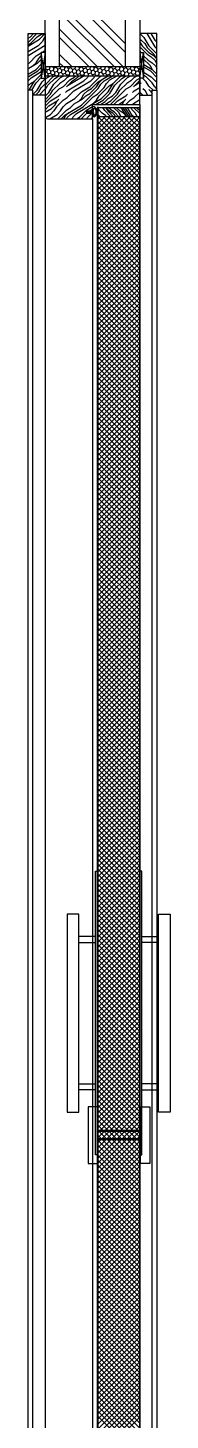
# Model space of a CAD drawing. Header units: inches. Extents: x -12530 to 36157, y 78659 to 110077.
# Drawn here: x 6579 to 6729, y 93277 to 94749 of the extents above; entities that cross this region are included whole.
import ezdxf

# ---------------------------------------------------------------- set-up
doc = ezdxf.new("R2010")
doc.units = ezdxf.units.IN
doc.header["$MEASUREMENT"] = 0
doc.layers.add('freecads.com', color=7, linetype='Continuous')

msp = doc.modelspace()

# ---------------------------------------------------------------- hatches: boundary and pattern name
at = {"layer": 'freecads.com'}
h = msp.add_hatch(color=256, dxfattribs=at)
h.dxf.hatch_style = 1
h.paths.add_polyline_path([(6650.2, 93557.7), (6652.7, 93557.7), (6652.7, 93857.7), (6650.2, 93857.7)])
h = msp.add_hatch(color=256, dxfattribs=at)
h.dxf.hatch_style = 1
h.paths.add_polyline_path([(6699.2, 93557.7), (6699.2, 93857.7), (6696.7, 93857.7), (6696.7, 93557.7)])

# ---------------------------------------------------------------- linework, layer by layer
for p, q in [((6597.1, 94697.7), (6597.1, 95050.8)), ((6697.1, 95050.8), (6697.1, 94697.7)), ((6579.1, 94742.1), (6580.2, 94742.7)), ((6579.1, 94737.9), (6581.5, 94739.3)), ((6579.1, 94729.4), (6591.2, 94736.7)), ((6579.1, 94733.6), (6579.8, 94734)), ((6581.5, 94732.2), (6579.1, 94730.8)), ((6579.8, 94734), (6588.5, 94742.7)), ((6581.5, 94739.3), (6585, 94742.7)), ((6581.5, 94732.2), (6588.6, 94739.3)), ((6588.6, 94739.3), (6594.3, 94742.7)), ((6590.4, 94730.5), (6593.9, 94734)), ((6591.3, 94736.7), (6594.8, 94740.2)), ((6596.6, 94738.4), (6593.9, 94734)), ((6594.8, 94740.2), (6596.3, 94742.7)), ((6596.6, 94738.4), (6597.1, 94739)), ((6697.1, 94742.6), (6701.3, 94738.4)), ((6697.1, 94736.7), (6698.6, 94735.8)), ((6697.1, 94733.6), (6699.5, 94729.6)), ((6698.6, 94735.8), (6702.2, 94732.2)), ((6701.3, 94738.4), (6706.6, 94729.6)), ((6702.2, 94732.2), (6704.8, 94727.8)), ((6704.3, 94742.7), (6712.8, 94728.7)), ((6708.6, 94742.7), (6712.8, 94735.8)), ((6712.8, 94735.8), (6715.1, 94733.5)), ((6714.2, 94742.7), (6715.1, 94741.3)), ((6579.1, 94723.7), (6590.4, 94730.5)), ((6579.1, 94719.2), (6579.8, 94719.9)), ((6579.8, 94719.9), (6597.1, 94730.3)), ((6580.6, 94711.9), (6587.7, 94719)), ((6587.7, 94719), (6593.1, 94722.2)), ((6587.7, 94711.9), (6590.4, 94716.3)), ((6590.4, 94716.3), (6593.1, 94719.1)), ((6597.1, 94722.6), (6593.1, 94695.6)), ((6597.1, 94695.6), (6593.1, 94722.6)), ((6593.7, 94722.6), (6596.5, 94724.3)), ((6596.6, 94724.3), (6597.1, 94724.8)), ((6697.1, 94728.5), (6704.8, 94720.8)), ((6697.1, 94724.2), (6698.1, 94722.6)), ((6697.1, 94722.6), (6701.1, 94695.6)), ((6697.1, 94695.6), (6701.1, 94722.6)), ((6699.5, 94729.6), (6706.6, 94722.5)), ((6701.1, 94719.2), (6705.7, 94714.6)), ((6704.8, 94727.8), (6711.9, 94720.8)), ((6704.8, 94720.8), (6709.2, 94718.1)), ((6706.6, 94729.6), (6715.1, 94721.1)), ((6706.6, 94722.5), (6711, 94719.9)), ((6709.2, 94718.1), (6712.8, 94714.6)), ((6711, 94719.9), (6714.5, 94716.3)), ((6711.9, 94720.8), (6715.1, 94715.4)), ((6712.8, 94728.7), (6715.1, 94726.4)), ((6579.1, 94711), (6580.6, 94711.9)), ((6579.1, 94705.1), (6579.8, 94705.7)), ((6579.1, 94699.7), (6587.7, 94704.8)), ((6579.1, 94696.8), (6589.5, 94703.1)), ((6588.6, 94711), (6579.8, 94705.7)), ((6582.4, 94696), (6593.1, 94702.4)), ((6584.2, 94708.4), (6587.7, 94711.9)), ((6587.7, 94704.8), (6593.1, 94710.2)), ((6588.6, 94711), (6592.1, 94714.6)), ((6589.5, 94703.1), (6593.1, 94706.7)), ((6592.1, 94714.6), (6593.1, 94715.1)), ((6597.1, 94707.7), (6697.1, 94707.7)), ((6597.3, 94705.9), (6597.1, 94705.9)), ((6598.4, 94701.8), (6597.1, 94701.4)), ((6597.8, 94707.7), (6597.3, 94705.9)), ((6599.1, 94704.2), (6597.3, 94705.9)), ((6599.1, 94704.2), (6598.4, 94701.8)), ((6600.2, 94700), (6598.4, 94701.8)), ((6601.5, 94704.8), (6599.1, 94704.2)), ((6602.2, 94707.2), (6601.5, 94704.8)), ((6603.3, 94703), (6601.5, 94704.8)), ((6602.2, 94707.2), (6601.6, 94707.7)), ((6604.1, 94707.7), (6602.2, 94707.2)), ((6603.3, 94703), (6602.6, 94700.6)), ((6605.7, 94703.7), (6603.3, 94703)), ((6606.3, 94706.1), (6604.7, 94707.7)), ((6606.3, 94706.1), (6605.7, 94703.7)), ((6607.5, 94701.9), (6605.7, 94703.7)), ((6608.8, 94706.8), (6606.3, 94706.1)), ((6607.5, 94701.9), (6606.8, 94699.5)), ((6609.9, 94702.6), (6607.5, 94701.9)), ((6609, 94707.7), (6608.8, 94706.8)), ((6610.5, 94705), (6608.8, 94706.8)), ((6610.5, 94705), (6609.9, 94702.6)), ((6611.6, 94700.8), (6609.9, 94702.6)), ((6612.9, 94705.6), (6610.5, 94705)), ((6614.1, 94701.5), (6611.6, 94700.8)), ((6613.5, 94707.7), (6612.9, 94705.6)), ((6614.7, 94703.9), (6612.9, 94705.6)), ((6614.7, 94703.9), (6614.1, 94701.5)), ((6615.8, 94699.7), (6614.1, 94701.5)), ((6617.1, 94704.5), (6614.7, 94703.9)), ((6617.8, 94706.9), (6616.9, 94707.7)), ((6617.8, 94706.9), (6617.1, 94704.5)), ((6618.9, 94702.7), (6617.1, 94704.5)), ((6620.2, 94707.6), (6617.8, 94706.9)), ((6618.9, 94702.7), (6618.2, 94700.3)), ((6621.3, 94703.4), (6618.9, 94702.7)), ((6620.2, 94707.7), (6620.2, 94707.6)), ((6621.9, 94705.8), (6620.2, 94707.6)), ((6621.9, 94705.8), (6621.3, 94703.4)), ((6623.1, 94701.6), (6621.3, 94703.4)), ((6624.4, 94706.5), (6621.9, 94705.8)), ((6623.1, 94701.6), (6622.4, 94699.2)), ((6625.5, 94702.3), (6623.1, 94701.6)), ((6624.7, 94707.7), (6624.4, 94706.5)), ((6626.1, 94704.7), (6624.4, 94706.5)), ((6626.1, 94704.7), (6625.5, 94702.3)), ((6627.3, 94700.5), (6625.5, 94702.3)), ((6628.5, 94705.3), (6626.1, 94704.7)), ((6629.2, 94707.7), (6628.5, 94705.3)), ((6630.3, 94703.6), (6628.5, 94705.3)), ((6630.3, 94703.6), (6629.7, 94701.2)), ((6632.7, 94704.2), (6630.3, 94703.6)), ((6633.4, 94706.6), (6632.3, 94707.7)), ((6633.4, 94706.6), (6632.7, 94704.2)), ((6634.5, 94702.4), (6632.7, 94704.2)), ((6635.8, 94707.3), (6633.4, 94706.6)), ((6634.5, 94702.4), (6633.8, 94700)), ((6636.9, 94703.1), (6634.5, 94702.4)), ((6635.9, 94707.7), (6635.8, 94707.3)), ((6637.6, 94705.5), (6635.8, 94707.3)), ((6637.6, 94705.5), (6636.9, 94703.1)), ((6638.7, 94701.3), (6636.9, 94703.1)), ((6640, 94706.2), (6637.6, 94705.5)), ((6638.7, 94701.3), (6638, 94698.9)), ((6641.1, 94702), (6638.7, 94701.3)), ((6640.4, 94707.7), (6640, 94706.2)), ((6641.7, 94704.4), (6640, 94706.2)), ((6641.7, 94704.4), (6641.1, 94702)), ((6642.9, 94700.2), (6641.1, 94702)), ((6644.2, 94705), (6641.7, 94704.4)), ((6644.8, 94707.4), (6644.2, 94705)), ((6645.9, 94703.3), (6644.2, 94705)), ((6644.8, 94707.4), (6644.5, 94707.7)), ((6645.9, 94707.7), (6644.8, 94707.4)), ((6645.9, 94703.3), (6645.3, 94700.9)), ((6648.3, 94703.9), (6645.9, 94703.3)), ((6649, 94706.3), (6647.6, 94707.7)), ((6649, 94706.3), (6648.3, 94703.9)), ((6650.1, 94702.1), (6648.3, 94703.9)), ((6651.4, 94707), (6649, 94706.3)), ((6650.1, 94702.1), (6649.5, 94699.7)), ((6652.5, 94702.8), (6650.1, 94702.1)), ((6651.6, 94707.7), (6651.4, 94707)), ((6653.2, 94705.2), (6651.4, 94707)), ((6653.2, 94705.2), (6652.5, 94702.8)), ((6654.3, 94701), (6652.5, 94702.8)), ((6655.6, 94705.9), (6653.2, 94705.2)), ((6656.7, 94701.7), (6654.3, 94701)), ((6656.1, 94707.7), (6655.6, 94705.9)), ((6657.3, 94704.1), (6655.6, 94705.9)), ((6657.3, 94704.1), (6656.7, 94701.7)), ((6658.5, 94699.9), (6656.7, 94701.7)), ((6659.8, 94704.7), (6657.3, 94704.1)), ((6660.4, 94707.1), (6659.8, 94707.7)), ((6660.4, 94707.1), (6659.8, 94704.7)), ((6661.5, 94703), (6659.8, 94704.7)), ((6662.6, 94707.7), (6660.4, 94707.1)), ((6661.5, 94703), (6660.9, 94700.6)), ((6663.9, 94703.6), (6661.5, 94703)), ((6664.6, 94706), (6662.9, 94707.7)), ((6664.6, 94706), (6663.9, 94703.6)), ((6665.7, 94701.8), (6663.9, 94703.6)), ((6667, 94706.7), (6664.6, 94706)), ((6665.7, 94701.8), (6665.1, 94699.4)), ((6668.1, 94702.5), (6665.7, 94701.8)), ((6667.3, 94707.7), (6667, 94706.7)), ((6668.8, 94704.9), (6667, 94706.7)), ((6668.8, 94704.9), (6668.1, 94702.5)), ((6669.9, 94700.7), (6668.1, 94702.5)), ((6671.2, 94705.6), (6668.8, 94704.9)), ((6672.3, 94701.4), (6669.9, 94700.7)), ((6671.8, 94707.7), (6671.2, 94705.6)), ((6673, 94703.8), (6671.2, 94705.6)), ((6673, 94703.8), (6672.3, 94701.4)), ((6674.1, 94699.6), (6672.3, 94701.4)), ((6675.4, 94704.4), (6673, 94703.8)), ((6676, 94706.8), (6675.1, 94707.7)), ((6676, 94706.8), (6675.4, 94704.4)), ((6677.1, 94702.7), (6675.4, 94704.4)), ((6678.4, 94707.5), (6676, 94706.8)), ((6677.1, 94702.7), (6676.5, 94700.3)), ((6679.6, 94703.3), (6677.1, 94702.7)), ((6678.5, 94707.7), (6678.4, 94707.5)), ((6680.2, 94705.7), (6678.4, 94707.5)), ((6680.2, 94705.7), (6679.6, 94703.3)), ((6681.3, 94701.5), (6679.6, 94703.3)), ((6682.6, 94706.4), (6680.2, 94705.7)), ((6681.3, 94701.5), (6680.7, 94699.1)), ((6683.7, 94702.2), (6681.3, 94701.5)), ((6683, 94707.7), (6682.6, 94706.4)), ((6684.4, 94704.6), (6682.6, 94706.4)), ((6684.4, 94704.6), (6683.7, 94702.2)), ((6685.5, 94700.4), (6683.7, 94702.2)), ((6686.8, 94705.3), (6684.4, 94704.6)), ((6687.4, 94707.7), (6686.8, 94705.3)), ((6688.6, 94703.5), (6686.8, 94705.3)), ((6687.4, 94707.7), (6687.4, 94707.7)), ((6687.7, 94707.7), (6687.4, 94707.7)), ((6688.6, 94703.5), (6687.9, 94701.1)), ((6691, 94704.1), (6688.6, 94703.5)), ((6691.6, 94706.5), (6690.4, 94707.7)), ((6691.6, 94706.5), (6691, 94704.1)), ((6692.8, 94702.4), (6691, 94704.1)), ((6694, 94707.2), (6691.6, 94706.5)), ((6692.8, 94702.4), (6692.1, 94700)), ((6695.2, 94703), (6692.8, 94702.4)), ((6694.2, 94707.7), (6694, 94707.2)), ((6695.8, 94705.4), (6694, 94707.2)), ((6695.8, 94705.4), (6695.2, 94703)), ((6696.9, 94701.2), (6695.2, 94703)), ((6697.1, 94705.8), (6695.8, 94705.4)), ((6697.1, 94701.3), (6696.9, 94701.2)), ((6701.1, 94715.6), (6707.5, 94709.3)), ((6701.1, 94710.3), (6701.3, 94710.1)), ((6701.1, 94707.4), (6708.3, 94703.1)), ((6701.1, 94701.8), (6709.2, 94696.9)), ((6701.3, 94710.1), (6710.1, 94704.8)), ((6705.7, 94714.6), (6710.1, 94711.9)), ((6707.5, 94709.3), (6710.1, 94704.8)), ((6708.3, 94703.1), (6715.1, 94696.3)), ((6710.1, 94711.9), (6713.7, 94708.4)), ((6710.1, 94704.8), (6715.1, 94699.9)), ((6712.8, 94714.6), (6715.1, 94710.7)), ((6713.7, 94708.4), (6715.1, 94706)), ((6579.1, 94692.7), (6582.4, 94696)), ((6579.1, 94687.4), (6581.5, 94689.8)), ((6580.6, 94683.6), (6585.9, 94692.5)), ((6581.5, 94689.8), (6585.9, 94692.5)), ((6582.9, 94682.7), (6587.7, 94690.7)), ((6585.9, 94692.5), (6593, 94699.5)), ((6587.7, 94690.7), (6593.1, 94696.1)), ((6588.6, 94682.8), (6593.9, 94691.6)), ((6593, 94699.5), (6593.1, 94699.6)), ((6593, 94685.4), (6597.1, 94689.5)), ((6593.9, 94691.6), (6597.1, 94694.8)), ((6597.1, 94697.7), (6597.1, 94697.7)), ((6597.1, 94694.9), (6601.8, 94697.7)), ((6697.1, 94697.7), (6597.1, 94697.7)), ((6597.1, 94697.7), (6597.1, 94655.2)), ((6597.1, 94687.9), (6598.4, 94690)), ((6597.1, 94689.3), (6598.4, 94690)), ((6597.1, 94683.2), (6600.1, 94688.2)), ((6598.4, 94690), (6605.4, 94697.1)), ((6600.2, 94700), (6599.6, 94697.7)), ((6600.1, 94688.3), (6607.2, 94695.3)), ((6602.6, 94700.6), (6600.2, 94700)), ((6601, 94680.3), (6606.3, 94689.1)), ((6604.4, 94698.9), (6602.6, 94700.6)), ((6604.4, 94698.9), (6604.1, 94697.7)), ((6606.8, 94699.5), (6604.4, 94698.9)), ((6605.4, 94697.1), (6606.5, 94697.7)), ((6605.4, 94683), (6612.5, 94690)), ((6606.3, 94689.1), (6613.4, 94696.2)), ((6608.6, 94697.7), (6606.8, 94699.5)), ((6607.2, 94695.3), (6611.2, 94697.7)), ((6611, 94698.4), (6608.6, 94697.7)), ((6611.6, 94700.8), (6611, 94698.4)), ((6611.6, 94697.7), (6611, 94698.4)), ((6616.9, 94692.7), (6612.5, 94690)), ((6613.4, 94696.2), (6616, 94697.7)), ((6615.8, 94699.7), (6615.3, 94697.7)), ((6618.2, 94700.3), (6615.8, 94699.7)), ((6616, 94686.5), (6623.1, 94693.6)), ((6616.9, 94692.7), (6620.5, 94696.2)), ((6620, 94698.6), (6618.2, 94700.3)), ((6619.6, 94686.5), (6624.9, 94691.8)), ((6620, 94698.6), (6619.8, 94697.7)), ((6622.4, 94699.2), (6620, 94698.6)), ((6620.5, 94696.2), (6623, 94697.7)), ((6620.5, 94682.1), (6638.1, 94692.7)), ((6621.3, 94688.3), (6637.2, 94697.7)), ((6623.9, 94697.7), (6622.4, 94699.2)), ((6623.1, 94693.6), (6627.5, 94696.2)), ((6629.3, 94694.4), (6624.9, 94691.8)), ((6626.6, 94698.1), (6625.3, 94697.7)), ((6627.3, 94700.5), (6626.6, 94698.1)), ((6626.9, 94697.7), (6626.6, 94698.1)), ((6629.7, 94701.2), (6627.3, 94700.5)), ((6627.5, 94696.2), (6629.1, 94697.7)), ((6627.5, 94682.1), (6645.2, 94692.7)), ((6629.3, 94694.4), (6632.6, 94697.7)), ((6631.4, 94699.4), (6629.7, 94701.2)), ((6631.4, 94699.4), (6631, 94697.7)), ((6633.8, 94700), (6631.4, 94699.4)), ((6635.6, 94698.3), (6633.8, 94700)), ((6635.6, 94698.3), (6635.5, 94697.7)), ((6638, 94698.9), (6635.6, 94698.3)), ((6639.2, 94697.7), (6638, 94698.9)), ((6638.1, 94692.7), (6641.7, 94696.2)), ((6642.6, 94697.7), (6641.7, 94696.2)), ((6642.2, 94697.8), (6642.1, 94697.7)), ((6642.9, 94700.2), (6642.2, 94697.8)), ((6642.3, 94697.7), (6642.2, 94697.8)), ((6645.3, 94700.9), (6642.9, 94700.2)), ((6644.3, 94686.5), (6654.9, 94697.1)), ((6645.2, 94692.7), (6648.7, 94696.2)), ((6647, 94699.1), (6645.3, 94700.9)), ((6646.1, 94684.7), (6653.2, 94691.8)), ((6647, 94699.1), (6646.7, 94697.7)), ((6649.5, 94699.7), (6647, 94699.1)), ((6648.7, 94696.2), (6649.7, 94697.7)), ((6651.2, 94698), (6649.5, 94699.7)), ((6653.6, 94698.6), (6651.2, 94698)), ((6651.2, 94698), (6651.2, 94697.7)), ((6651.4, 94686.5), (6654, 94690.9)), ((6653.2, 94691.8), (6663.1, 94697.7)), ((6653.2, 94684.7), (6655.8, 94689.1)), ((6654.3, 94701), (6653.6, 94698.6)), ((6654.5, 94697.7), (6653.6, 94698.6)), ((6654, 94690.9), (6657.6, 94694.4)), ((6654, 94676.8), (6664.7, 94687.4)), ((6654.9, 94697.1), (6656, 94697.7)), ((6655.8, 94689.1), (6659.4, 94692.7)), ((6658.5, 94699.9), (6657.9, 94697.7)), ((6660.9, 94700.6), (6658.5, 94699.9)), ((6659.3, 94692.7), (6667.8, 94697.7)), ((6659.4, 94685.6), (6662, 94690)), ((6662.7, 94698.8), (6660.9, 94700.6)), ((6662, 94690), (6665.5, 94693.6)), ((6662.7, 94698.8), (6662.4, 94697.7)), ((6665.1, 94699.4), (6662.7, 94698.8)), ((6663.8, 94681.2), (6669.1, 94690)), ((6664.7, 94687.4), (6669.1, 94690)), ((6666.8, 94697.7), (6665.1, 94699.4)), ((6665.5, 94693.6), (6672.5, 94697.7)), ((6665.5, 94679.4), (6670.8, 94688.2)), ((6669.2, 94698.3), (6667.1, 94697.7)), ((6669.1, 94690), (6676.1, 94697.1)), ((6669.9, 94700.7), (6669.2, 94698.3)), ((6669.8, 94697.7), (6669.2, 94698.3)), ((6670.8, 94688.3), (6677.9, 94695.3)), ((6671.7, 94680.3), (6677, 94689.1)), ((6674.1, 94699.6), (6673.6, 94697.7)), ((6676.5, 94700.3), (6674.1, 94699.6)), ((6676.1, 94697.1), (6677.2, 94697.7)), ((6676.1, 94683), (6683.2, 94690)), ((6678.3, 94698.5), (6676.5, 94700.3)), ((6677, 94689.1), (6684.1, 94696.2)), ((6677.9, 94695.3), (6681.9, 94697.7)), ((6678.3, 94698.5), (6678.1, 94697.7)), ((6680.7, 94699.1), (6678.3, 94698.5)), ((6682.1, 94697.7), (6680.7, 94699.1)), ((6687.6, 94692.7), (6683.2, 94690)), ((6684.9, 94698), (6683.9, 94697.7)), ((6684.1, 94696.2), (6686.7, 94697.7)), ((6685.5, 94700.4), (6684.9, 94698)), ((6685.1, 94697.7), (6684.9, 94698)), ((6687.9, 94701.1), (6685.5, 94700.4)), ((6686.8, 94686.5), (6693.8, 94693.6)), ((6687.6, 94692.7), (6691.2, 94696.2)), ((6689.7, 94699.3), (6687.9, 94701.1)), ((6689.7, 94699.3), (6689.3, 94697.7)), ((6692.1, 94700), (6689.7, 94699.3)), ((6690.3, 94686.5), (6695.6, 94691.8)), ((6691.2, 94696.2), (6693.7, 94697.7)), ((6693.9, 94698.2), (6692.1, 94700)), ((6692.1, 94688.3), (6697.1, 94691.3)), ((6693.9, 94698.2), (6693.8, 94697.7)), ((6693.8, 94693.6), (6697.1, 94695.5)), ((6696.3, 94698.8), (6693.9, 94698.2)), ((6697.1, 94692.7), (6695.6, 94691.8)), ((6696.9, 94701.2), (6696.3, 94698.8)), ((6697.1, 94698), (6696.3, 94698.8)), ((6697.1, 94682.7), (6697.1, 94697.7)), ((6697.1, 94691.4), (6698.6, 94689.8)), ((6699.9, 94695.6), (6703.9, 94691.6)), ((6701.1, 94698.9), (6703, 94697.8)), ((6703, 94697.8), (6710.1, 94690.7)), ((6706.6, 94687.2), (6703.9, 94691.6)), ((6706.6, 94687.2), (6711, 94682.7)), ((6709.2, 94696.9), (6715.1, 94691)), ((6712.8, 94686.3), (6710.1, 94690.7)), ((6578.9, 94682.7), (6578.9, 92607.7)), ((6579.8, 94682.7), (6580.6, 94683.6)), ((6583.9, 94677.7), (6583.9, 92607.7)), ((6584.1, 94678.6), (6585.1, 94679.2)), ((6585.1, 94679.2), (6588.6, 94682.8)), ((6587.1, 94677.7), (6590.4, 94681)), ((6590.4, 94681), (6593, 94685.4)), ((6590.7, 94677.7), (6597.1, 94684.2)), ((6596.8, 94677.7), (6597.1, 94677.9)), ((6597.1, 94669.3), (6611.6, 94683.8)), ((6597.1, 94672.8), (6602.8, 94678.5)), ((6597.1, 94676.5), (6597.5, 94676.8)), ((6597.5, 94676.8), (6601, 94680.3)), ((6602.8, 94678.5), (6605.4, 94682.9)), ((6602.8, 94671.5), (6611.6, 94676.8)), ((6609, 94665.3), (6616, 94672.3)), ((6609.9, 94671.5), (6611.6, 94673.2)), ((6616, 94686.5), (6611.6, 94683.8)), ((6611.6, 94676.8), (6613.4, 94678.5)), ((6616, 94672.3), (6620.5, 94675)), ((6618.7, 94680.3), (6620.5, 94682.1)), ((6619.6, 94668.8), (6628.4, 94674.1)), ((6620.5, 94675), (6627.5, 94682.1)), ((6636.4, 94673.2), (6627.5, 94667.9)), ((6628.4, 94674.1), (6635.5, 94681.2)), ((6630.2, 94658.2), (6656.7, 94674.1)), ((6632, 94670.6), (6635.5, 94674.1)), ((6635.5, 94681.2), (6644.3, 94686.5)), ((6635.5, 94667), (6653.2, 94684.7)), ((6635.5, 94674.1), (6638.1, 94678.5)), ((6636.4, 94673.2), (6639.9, 94676.8)), ((6637.3, 94665.3), (6647.9, 94675.9)), ((6638.1, 94678.5), (6641.7, 94682.1)), ((6639.9, 94676.8), (6644.3, 94679.4)), ((6641.7, 94682.1), (6646.1, 94684.7)), ((6644.3, 94679.4), (6651.4, 94686.5)), ((6647.9, 94675.9), (6652.3, 94678.5)), ((6647.9, 94668.8), (6651.4, 94672.3)), ((6650.8, 94667.7), (6658.5, 94672.3)), ((6651.4, 94672.3), (6654, 94676.8)), ((6652.3, 94678.5), (6659.4, 94685.6)), ((6656.7, 94674.1), (6663.8, 94681.2)), ((6658.5, 94672.3), (6665.5, 94679.4)), ((6660.2, 94670.6), (6663.8, 94674.1)), ((6663.8, 94674.1), (6668.2, 94676.8)), ((6666.2, 94667.7), (6682.3, 94683.8)), ((6666.4, 94671.5), (6673.5, 94678.5)), ((6668.2, 94676.8), (6671.7, 94680.3)), ((6673.5, 94678.5), (6676.1, 94682.9)), ((6673.5, 94671.5), (6682.3, 94676.8)), ((6680.6, 94671.5), (6682.3, 94673.2)), ((6682.2, 94667.7), (6686.8, 94672.3)), ((6686.8, 94686.5), (6682.3, 94683.8)), ((6682.3, 94676.8), (6684.1, 94678.5)), ((6686.7, 94672.3), (6691.2, 94675)), ((6689.4, 94680.3), (6691.2, 94682.1)), ((6690.3, 94668.8), (6697.1, 94672.9)), ((6691.2, 94682.1), (6697.1, 94685.6)), ((6691.2, 94675), (6697.1, 94680.9)), ((6697.1, 94670.7), (6697.1, 94682.7)), ((6697.1, 94680.7), (6700.1, 94677.7)), ((6700.4, 94684.5), (6702.2, 94682.7)), ((6702.2, 94682.7), (6705.2, 94677.7)), ((6706.6, 94683.6), (6710.1, 94680.1)), ((6708.3, 94681.9), (6710.1, 94679)), ((6709.9, 94677.7), (6709.9, 92607.7)), ((6712.8, 94686.3), (6715.1, 94684)), ((6714.9, 94682.7), (6714.9, 92607.7)), ((6597.1, 94665.8), (6602.8, 94671.5)), ((6597.1, 94662.2), (6601, 94666.2)), ((6597.1, 94659.6), (6603.7, 94663.5)), ((6597.1, 94657.5), (6597.1, 92607.7)), ((6597.4, 94654.1), (6602.8, 94657.3)), ((6601, 94666.2), (6609.8, 94671.4)), ((6602.2, 94652.7), (6609.8, 94657.3)), ((6602.8, 94657.3), (6606.3, 94660.9)), ((6603.7, 94663.5), (6607.2, 94667)), ((6609, 94665.3), (6606.3, 94660.9)), ((6607.2, 94667), (6609.9, 94671.5)), ((6609.9, 94657.3), (6613.4, 94660.9)), ((6610.6, 94652.7), (6619.6, 94661.7)), ((6613.4, 94660.9), (6616, 94665.3)), ((6616, 94665.3), (6619.6, 94668.8)), ((6617.8, 94656.4), (6635.5, 94667)), ((6618.7, 94655.6), (6622.2, 94659.1)), ((6619.6, 94661.7), (6624, 94664.4)), ((6620.5, 94653.8), (6624, 94657.3)), ((6624, 94664.4), (6627.5, 94667.9)), ((6624, 94657.3), (6637.2, 94665.3)), ((6626.6, 94654.7), (6630.2, 94658.2)), ((6633.7, 94654.7), (6640.8, 94661.7)), ((6635.5, 94652.9), (6642.6, 94660)), ((6640.8, 94661.7), (6647.1, 94665.5)), ((6640.9, 94661.1), (6647.1, 94661.1)), ((6640.9, 94661.1), (6640.9, 94658.6)), ((6640.9, 94658.6), (6647.1, 94658.6)), ((6641.6, 94660.4), (6641.6, 94659.4)), ((6641.6, 94660.4), (6648.1, 94660.4)), ((6641.6, 94659.4), (6648.1, 94659.4)), ((6641.7, 94653.8), (6647.1, 94659.2)), ((6642.6, 94660), (6647.1, 94662.7)), ((6647.1, 94663.2), (6647.1, 94667.7)), ((6647.1, 94667.7), (6697.1, 94667.7)), ((6649, 94665.2), (6647.1, 94665.2)), ((6647.1, 94661.1), (6647.1, 94665.2)), ((6647.1, 94657.7), (6647.1, 94663.2)), ((6647.1, 94658.6), (6647.1, 94654.6)), ((6647.1, 94652.7), (6647.1, 94657.7)), ((6648.1, 94663.6), (6649.1, 94664)), ((6648.1, 94660.4), (6648.1, 94663.6)), ((6648.1, 94659.4), (6648.1, 94656.2)), ((6652.1, 94661.5), (6652.1, 94658.3)), ((6654.4, 94661.2), (6652.6, 94664.2)), ((6655.2, 94654.7), (6652.6, 94657.3)), ((6657.2, 94658.4), (6654.4, 94661.2)), ((6655.5, 94667.7), (6660.2, 94670.6)), ((6660.8, 94656.2), (6657.2, 94658.4)), ((6660.1, 94661.2), (6657.9, 94664.7)), ((6666.5, 94654.7), (6660.1, 94661.2)), ((6660.2, 94667.7), (6666.4, 94671.5)), ((6664.3, 94659.8), (6661.3, 94664.7)), ((6665, 94660.5), (6662.2, 94663.3)), ((6663.6, 94664.7), (6663.6, 94664.8)), ((6666.4, 94661.9), (6663.6, 94664.7)), ((6669.3, 94654.7), (6664.3, 94659.8)), ((6668.5, 94658.4), (6665, 94660.5)), ((6670, 94659.8), (6666.4, 94661.9)), ((6672.2, 94654.7), (6668.5, 94658.4)), ((6669.3, 94664.7), (6669.1, 94664.8)), ((6674.9, 94659.1), (6669.3, 94664.7)), ((6669.8, 94667.7), (6673.5, 94671.5)), ((6675, 94654.7), (6670, 94659.8)), ((6676.3, 94660.5), (6672.1, 94664.7)), ((6674.4, 94667.7), (6680.5, 94671.4)), ((6677, 94655.5), (6674.9, 94659.1)), ((6678.4, 94662.6), (6676.3, 94664.7)), ((6679.9, 94658.4), (6676.3, 94660.5)), ((6678.3, 94667.7), (6680.6, 94671.5)), ((6683.2, 94654.7), (6678.5, 94662.6)), ((6679.9, 94664), (6679.1, 94664.7)), ((6685.4, 94654.7), (6679.9, 94664)), ((6682.7, 94655.5), (6679.9, 94658.4)), ((6687.7, 94654.7), (6681.7, 94664.7)), ((6689.1, 94656.2), (6684, 94664.7)), ((6689.1, 94661.9), (6687.4, 94664.7)), ((6691.9, 94659.1), (6689.1, 94661.9)), ((6689.2, 94667.7), (6690.3, 94668.8)), ((6691.2, 94664), (6690.7, 94664.7)), ((6696.6, 94658.6), (6691.2, 94664)), ((6691.9, 94659.1), (6694, 94655.5)), ((6696.6, 94661.4), (6693.3, 94664.7)), ((6695.4, 94662.6), (6694.1, 94664.7)), ((6697.1, 94667.7), (6697.1, 94670.7)), ((6697.1, 94667.7), (6697.1, 92607.7)), ((6599.6, 94652.7), (6647.1, 94652.7)), ((6614.1, 94652.7), (6617.8, 94656.4)), ((6617, 94652.7), (6618.7, 94655.5)), ((6619.8, 94652.7), (6620.5, 94653.8)), ((6625.5, 94652.7), (6626.6, 94654.7)), ((6630.5, 94652.7), (6633.7, 94654.7)), ((6632.6, 94652.7), (6633.7, 94654.7)), ((6635.4, 94652.7), (6635.5, 94652.9)), ((6641.1, 94652.7), (6641.7, 94653.8)), ((6645.9, 94652.7), (6647.1, 94653.9)), ((6649, 94654.6), (6647.1, 94654.6)), ((6647.1, 94652.7), (6647.1, 92604.7)), ((6648.1, 94656.2), (6649.1, 94655.8)), ((6652.6, 94652.3), (6655.1, 94654.7)), ((6652.6, 94647), (6660.4, 94654.7)), ((6652.6, 94641.7), (6665.7, 94654.7)), ((6652.6, 94636.3), (6671, 94654.7)), ((6652.6, 94631), (6676.3, 94654.7)), ((6652.6, 94625.7), (6681.6, 94654.7)), ((6652.6, 94620.4), (6686.9, 94654.7)), ((6652.6, 94615.1), (6692.2, 94654.7)), ((6652.6, 94609.8), (6696.6, 94653.8)), ((6652.6, 94649.8), (6696.6, 94605.8)), ((6652.6, 94604.5), (6696.6, 94648.5)), ((6652.6, 94644.5), (6696.6, 94600.5)), ((6652.6, 94599.2), (6696.6, 94643.2)), ((6653, 94654.7), (6696.6, 94611.2)), ((6658.3, 94654.7), (6696.6, 94616.5)), ((6662.3, 94654.7), (6660.8, 94656.2)), ((6663.6, 94654.7), (6696.6, 94621.8)), ((6668.9, 94654.7), (6696.6, 94627.1)), ((6674.2, 94654.7), (6696.6, 94632.4)), ((6677.8, 94654.7), (6677, 94655.5)), ((6679.5, 94654.7), (6696.6, 94637.7)), ((6684.8, 94654.7), (6696.6, 94643)), ((6690.6, 94654.7), (6689.1, 94656.2)), ((6690.1, 94654.7), (6696.6, 94648.3)), ((6694.8, 94654.7), (6694, 94655.5)), ((6695.4, 94654.7), (6696.6, 94653.6)), ((6652.6, 94639.2), (6696.6, 94595.2)), ((6652.6, 94593.9), (6696.6, 94637.9)), ((6652.6, 94633.9), (6696.6, 94589.9)), ((6652.6, 94588.6), (6696.6, 94632.6)), ((6652.6, 94628.6), (6696.6, 94584.6)), ((6652.6, 94583.3), (6696.6, 94627.3)), ((6652.6, 94623.3), (6696.6, 94579.3)), ((6652.6, 94578), (6696.6, 94622)), ((6652.6, 94618), (6696.6, 94574)), ((6652.6, 94572.7), (6696.6, 94616.7)), ((6652.6, 94612.7), (6696.6, 94568.7)), ((6652.6, 94567.4), (6696.6, 94611.4)), ((6652.6, 94607.4), (6696.6, 94563.4)), ((6652.6, 94562.1), (6696.6, 94606.1)), ((6652.6, 94602.1), (6696.6, 94558.1)), ((6652.6, 94556.8), (6696.6, 94600.8)), ((6652.6, 94596.8), (6696.6, 94552.8)), ((6652.6, 94551.5), (6696.6, 94595.5)), ((6652.6, 94591.5), (6696.6, 94547.5)), ((6652.6, 94546.2), (6696.6, 94590.2)), ((6652.6, 94586.2), (6696.6, 94542.2)), ((6652.6, 94540.9), (6696.6, 94584.9)), ((6652.6, 94580.9), (6696.6, 94536.9)), ((6652.6, 94535.6), (6696.6, 94579.6)), ((6652.6, 94575.6), (6696.6, 94531.6)), ((6652.6, 94530.3), (6696.6, 94574.3)), ((6652.6, 94570.3), (6696.6, 94526.3)), ((6652.6, 94525), (6696.6, 94569)), ((6652.6, 94565), (6696.6, 94521)), ((6652.6, 94519.7), (6696.6, 94563.7)), ((6652.6, 94559.7), (6696.6, 94515.7)), ((6652.6, 94514.4), (6696.6, 94558.4)), ((6652.6, 94554.4), (6696.6, 94510.4)), ((6652.6, 94509.1), (6696.6, 94553.1)), ((6652.6, 94549.1), (6696.6, 94505.1)), ((6652.6, 94503.8), (6696.6, 94547.8)), ((6652.6, 94543.8), (6696.6, 94499.8)), ((6652.6, 94498.5), (6696.6, 94542.5)), ((6652.6, 94538.5), (6696.6, 94494.5)), ((6652.6, 94493.2), (6696.6, 94537.2)), ((6652.6, 94533.2), (6696.6, 94489.2)), ((6652.6, 94487.9), (6696.6, 94531.9)), ((6652.6, 94527.9), (6696.6, 94483.9)), ((6652.6, 94482.6), (6696.6, 94526.5)), ((6652.6, 94522.6), (6696.6, 94478.6)), ((6652.6, 94477.2), (6696.6, 94521.2)), ((6652.6, 94517.3), (6696.6, 94473.3)), ((6652.6, 94471.9), (6696.6, 94515.9)), ((6652.6, 94512), (6696.6, 94468)), ((6652.6, 94466.6), (6696.6, 94510.6)), ((6652.6, 94506.7), (6696.6, 94462.7)), ((6652.6, 94461.3), (6696.6, 94505.3)), ((6652.6, 94501.4), (6696.6, 94457.4)), ((6652.6, 94456), (6696.6, 94500)), ((6652.6, 94496.1), (6696.6, 94452.1)), ((6652.6, 94450.7), (6696.6, 94494.7)), ((6652.6, 94490.7), (6696.6, 94446.8)), ((6652.6, 94445.4), (6696.6, 94489.4)), ((6652.6, 94485.4), (6696.6, 94441.4)), ((6652.6, 94440.1), (6696.6, 94484.1)), ((6652.6, 94480.1), (6696.6, 94436.1)), ((6652.6, 94434.8), (6696.6, 94478.8)), ((6652.6, 94474.8), (6696.6, 94430.8)), ((6652.6, 94429.5), (6696.6, 94473.5)), ((6652.6, 94469.5), (6696.6, 94425.5)), ((6652.6, 94424.2), (6696.6, 94468.2)), ((6652.6, 94464.2), (6696.6, 94420.2)), ((6652.6, 94418.9), (6696.6, 94462.9)), ((6652.6, 94458.9), (6696.6, 94414.9)), ((6652.6, 94413.6), (6696.6, 94457.6)), ((6652.6, 94453.6), (6696.6, 94409.6)), ((6652.6, 94408.3), (6696.6, 94452.3)), ((6652.6, 94448.3), (6696.6, 94404.3)), ((6652.6, 94403), (6696.6, 94447)), ((6652.6, 94443), (6696.6, 94399)), ((6652.6, 94397.7), (6696.6, 94441.7)), ((6652.6, 94437.7), (6696.6, 94393.7)), ((6652.6, 94392.4), (6696.6, 94436.4)), ((6652.6, 94432.4), (6696.6, 94388.4)), ((6652.6, 94387.1), (6696.6, 94431.1)), ((6652.6, 94427.1), (6696.6, 94383.1)), ((6652.6, 94381.8), (6696.6, 94425.8)), ((6652.6, 94421.8), (6696.6, 94377.8)), ((6652.6, 94376.5), (6696.6, 94420.5)), ((6652.6, 94416.5), (6696.6, 94372.5)), ((6652.6, 94371.2), (6696.6, 94415.2)), ((6652.6, 94411.2), (6696.6, 94367.2)), ((6652.6, 94365.9), (6696.6, 94409.9)), ((6652.6, 94405.9), (6696.6, 94361.9)), ((6652.6, 94360.6), (6696.6, 94404.6)), ((6652.6, 94400.6), (6696.6, 94356.6)), ((6652.6, 94355.3), (6696.6, 94399.3)), ((6652.6, 94395.3), (6696.6, 94351.3)), ((6652.6, 94350), (6696.6, 94394)), ((6652.6, 94390), (6696.6, 94346)), ((6652.6, 94344.7), (6696.6, 94388.7)), ((6652.6, 94384.7), (6696.6, 94340.7)), ((6652.6, 94339.4), (6696.6, 94383.4)), ((6652.6, 94379.4), (6696.6, 94335.4)), ((6652.6, 94334.1), (6696.6, 94378.1)), ((6652.6, 94374.1), (6696.6, 94330.1)), ((6652.6, 94328.8), (6696.6, 94372.8)), ((6652.6, 94368.8), (6696.6, 94324.8)), ((6652.6, 94323.5), (6696.6, 94367.4)), ((6652.6, 94363.5), (6696.6, 94319.5)), ((6652.6, 94318.1), (6696.6, 94362.1)), ((6652.6, 94358.2), (6696.6, 94314.2)), ((6652.6, 94312.8), (6696.6, 94356.8)), ((6652.6, 94352.9), (6696.6, 94308.9)), ((6652.6, 94307.5), (6696.6, 94351.5)), ((6652.6, 94347.6), (6696.6, 94303.6)), ((6652.6, 94302.2), (6696.6, 94346.2)), ((6652.6, 94342.3), (6696.6, 94298.3)), ((6652.6, 94296.9), (6696.6, 94340.9)), ((6652.6, 94337), (6696.6, 94293)), ((6652.6, 94291.6), (6696.6, 94335.6)), ((6652.6, 94331.6), (6696.6, 94287.7)), ((6652.6, 94286.3), (6696.6, 94330.3)), ((6652.6, 94326.3), (6696.6, 94282.3)), ((6652.6, 94281), (6696.6, 94325)), ((6652.6, 94321), (6696.6, 94277)), ((6652.6, 94275.7), (6696.6, 94319.7)), ((6652.6, 94315.7), (6696.6, 94271.7)), ((6652.6, 94270.4), (6696.6, 94314.4)), ((6652.6, 94310.4), (6696.6, 94266.4)), ((6652.6, 94265.1), (6696.6, 94309.1)), ((6652.6, 94305.1), (6696.6, 94261.1)), ((6652.6, 94259.8), (6696.6, 94303.8)), ((6652.6, 94299.8), (6696.6, 94255.8)), ((6652.6, 94254.5), (6696.6, 94298.5)), ((6652.6, 94294.5), (6696.6, 94250.5)), ((6652.6, 94249.2), (6696.6, 94293.2)), ((6652.6, 94289.2), (6696.6, 94245.2)), ((6652.6, 94243.9), (6696.6, 94287.9)), ((6652.6, 94283.9), (6696.6, 94239.9)), ((6652.6, 94238.6), (6696.6, 94282.6)), ((6652.6, 94278.6), (6696.6, 94234.6)), ((6652.6, 94233.3), (6696.6, 94277.3)), ((6652.6, 94273.3), (6696.6, 94229.3)), ((6652.6, 94228), (6696.6, 94272)), ((6652.6, 94268), (6696.6, 94224)), ((6652.6, 94222.7), (6696.6, 94266.7)), ((6652.6, 94262.7), (6696.6, 94218.7)), ((6652.6, 94217.4), (6696.6, 94261.4)), ((6652.6, 94257.4), (6696.6, 94213.4)), ((6652.6, 94212.1), (6696.6, 94256.1)), ((6652.6, 94252.1), (6696.6, 94208.1)), ((6652.6, 94206.8), (6696.6, 94250.8)), ((6652.6, 94246.8), (6696.6, 94202.8)), ((6652.6, 94201.5), (6696.6, 94245.5)), ((6652.6, 94241.5), (6696.6, 94197.5)), ((6652.6, 94196.2), (6696.6, 94240.2)), ((6652.6, 94236.2), (6696.6, 94192.2)), ((6652.6, 94190.9), (6696.6, 94234.9)), ((6652.6, 94230.9), (6696.6, 94186.9)), ((6652.6, 94185.6), (6696.6, 94229.6)), ((6652.6, 94225.6), (6696.6, 94181.6)), ((6652.6, 94180.3), (6696.6, 94224.3)), ((6652.6, 94220.3), (6696.6, 94176.3)), ((6652.6, 94175), (6696.6, 94219)), ((6652.6, 94215), (6696.6, 94171)), ((6652.6, 94169.7), (6696.6, 94213.7)), ((6652.6, 94209.7), (6696.6, 94165.7)), ((6652.6, 94164.4), (6696.6, 94208.3)), ((6652.6, 94204.4), (6696.6, 94160.4)), ((6652.6, 94159), (6696.6, 94203)), ((6652.6, 94199.1), (6696.6, 94155.1)), ((6652.6, 94153.7), (6696.6, 94197.7)), ((6652.6, 94193.8), (6696.6, 94149.8)), ((6652.6, 94148.4), (6696.6, 94192.4)), ((6652.6, 94188.5), (6696.6, 94144.5)), ((6652.6, 94143.1), (6696.6, 94187.1)), ((6652.6, 94183.2), (6696.6, 94139.2)), ((6652.6, 94137.8), (6696.6, 94181.8)), ((6652.6, 94177.9), (6696.6, 94133.9)), ((6652.6, 94132.5), (6696.6, 94176.5)), ((6652.6, 94172.6), (6696.6, 94128.6)), ((6652.6, 94127.2), (6696.6, 94171.2)), ((6652.6, 94167.2), (6696.6, 94123.3)), ((6652.6, 94121.9), (6696.6, 94165.9)), ((6652.6, 94161.9), (6696.6, 94117.9)), ((6652.6, 94116.6), (6696.6, 94160.6)), ((6652.6, 94156.6), (6696.6, 94112.6)), ((6652.6, 94111.3), (6696.6, 94155.3)), ((6652.6, 94151.3), (6696.6, 94107.3)), ((6652.6, 94106), (6696.6, 94150)), ((6652.6, 94146), (6696.6, 94102)), ((6652.6, 94100.7), (6696.6, 94144.7)), ((6652.6, 94140.7), (6696.6, 94096.7)), ((6652.6, 94095.4), (6696.6, 94139.4)), ((6652.6, 94135.4), (6696.6, 94091.4)), ((6652.6, 94090.1), (6696.6, 94134.1)), ((6652.6, 94130.1), (6696.6, 94086.1)), ((6652.6, 94084.8), (6696.6, 94128.8)), ((6652.6, 94124.8), (6696.6, 94080.8)), ((6652.6, 94079.5), (6696.6, 94123.5)), ((6652.6, 94119.5), (6696.6, 94075.5)), ((6652.6, 94074.2), (6696.6, 94118.2)), ((6652.6, 94114.2), (6696.6, 94070.2)), ((6652.6, 94068.9), (6696.6, 94112.9)), ((6652.6, 94108.9), (6696.6, 94064.9)), ((6652.6, 94063.6), (6696.6, 94107.6)), ((6652.6, 94103.6), (6696.6, 94059.6)), ((6652.6, 94058.3), (6696.6, 94102.3)), ((6652.6, 94098.3), (6696.6, 94054.3)), ((6652.6, 94053), (6696.6, 94097)), ((6652.6, 94093), (6696.6, 94049)), ((6652.6, 94047.7), (6696.6, 94091.7)), ((6652.6, 94087.7), (6696.6, 94043.7)), ((6652.6, 94042.4), (6696.6, 94086.4)), ((6652.6, 94082.4), (6696.6, 94038.4)), ((6652.6, 94037.1), (6696.6, 94081.1)), ((6652.6, 94077.1), (6696.6, 94033.1)), ((6652.6, 94031.8), (6696.6, 94075.8)), ((6652.6, 94071.8), (6696.6, 94027.8)), ((6652.6, 94026.5), (6696.6, 94070.5)), ((6652.6, 94066.5), (6696.6, 94022.5)), ((6652.6, 94021.2), (6696.6, 94065.2)), ((6652.6, 94061.2), (6696.6, 94017.2)), ((6652.6, 94015.9), (6696.6, 94059.9)), ((6652.6, 94055.9), (6696.6, 94011.9)), ((6652.6, 94010.6), (6696.6, 94054.6)), ((6652.6, 94050.6), (6696.6, 94006.6)), ((6652.6, 94005.3), (6696.6, 94049.2)), ((6652.6, 94045.3), (6696.6, 94001.3)), ((6652.6, 93999.9), (6696.6, 94043.9)), ((6652.6, 94040), (6696.6, 93996)), ((6652.6, 93994.6), (6696.6, 94038.6)), ((6652.6, 94034.7), (6696.6, 93990.7)), ((6652.6, 93989.3), (6696.6, 94033.3)), ((6652.6, 94029.4), (6696.6, 93985.4)), ((6652.6, 93984), (6696.6, 94028)), ((6652.6, 94024.1), (6696.6, 93980.1)), ((6652.6, 93978.7), (6696.6, 94022.7)), ((6652.6, 94018.8), (6696.6, 93974.8)), ((6652.6, 93973.4), (6696.6, 94017.4)), ((6652.6, 94013.5), (6696.6, 93969.5)), ((6652.6, 93968.1), (6696.6, 94012.1)), ((6652.6, 94008.1), (6696.6, 93964.2)), ((6652.6, 93962.8), (6696.6, 94006.8)), ((6652.6, 94002.8), (6696.6, 93958.8)), ((6652.6, 93957.5), (6696.6, 94001.5)), ((6652.6, 93997.5), (6696.6, 93953.5)), ((6652.6, 93952.2), (6696.6, 93996.2)), ((6652.6, 93992.2), (6696.6, 93948.2)), ((6652.6, 93946.9), (6696.6, 93990.9)), ((6652.6, 93986.9), (6696.6, 93942.9)), ((6652.6, 93941.6), (6696.6, 93985.6)), ((6652.6, 93981.6), (6696.6, 93937.6)), ((6652.6, 93936.3), (6696.6, 93980.3)), ((6652.6, 93976.3), (6696.6, 93932.3)), ((6652.6, 93931), (6696.6, 93975)), ((6652.6, 93971), (6696.6, 93927)), ((6652.6, 93925.7), (6696.6, 93969.7)), ((6652.6, 93965.7), (6696.6, 93921.7)), ((6652.6, 93920.4), (6696.6, 93964.4)), ((6652.6, 93960.4), (6696.6, 93916.4)), ((6652.6, 93915.1), (6696.6, 93959.1)), ((6652.6, 93955.1), (6696.6, 93911.1)), ((6652.6, 93909.8), (6696.6, 93953.8)), ((6652.6, 93949.8), (6696.6, 93905.8)), ((6652.6, 93904.5), (6696.6, 93948.5)), ((6652.6, 93944.5), (6696.6, 93900.5)), ((6652.6, 93899.2), (6696.6, 93943.2)), ((6652.6, 93939.2), (6696.6, 93895.2)), ((6652.6, 93893.9), (6696.6, 93937.9)), ((6652.6, 93933.9), (6696.6, 93889.9)), ((6652.6, 93888.6), (6696.6, 93932.6)), ((6652.6, 93928.6), (6696.6, 93884.6)), ((6652.6, 93883.3), (6696.6, 93927.3)), ((6652.6, 93923.3), (6696.6, 93879.3)), ((6652.6, 93878), (6696.6, 93922)), ((6652.6, 93918), (6696.6, 93874)), ((6652.6, 93872.7), (6696.6, 93916.7)), ((6652.6, 93912.7), (6696.6, 93868.7)), ((6652.6, 93867.4), (6696.6, 93911.4)), ((6652.6, 93907.4), (6696.6, 93863.4)), ((6652.6, 93862.1), (6696.6, 93906.1)), ((6652.6, 93902.1), (6696.6, 93858.1)), ((6652.6, 93856.8), (6696.6, 93900.8)), ((6652.6, 93896.8), (6696.6, 93852.8)), ((6652.6, 93851.5), (6696.6, 93895.5)), ((6652.6, 93891.5), (6696.6, 93847.5)), ((6652.6, 93846.2), (6696.6, 93890.1)), ((6652.6, 93886.2), (6696.6, 93842.2)), ((6652.6, 93840.8), (6696.6, 93884.8)), ((6652.6, 93880.9), (6696.6, 93836.9)), ((6652.6, 93835.5), (6696.6, 93879.5)), ((6652.6, 93875.6), (6696.6, 93831.6)), ((6652.6, 93830.2), (6696.6, 93874.2)), ((6652.6, 93870.3), (6696.6, 93826.3)), ((6652.6, 93824.9), (6696.6, 93868.9)), ((6652.6, 93865), (6696.6, 93821)), ((6652.6, 93819.6), (6696.6, 93863.6)), ((6650.2, 93857.7), (6652.7, 93857.7)), ((6650.2, 93557.7), (6650.2, 93857.7)), ((6652.6, 93859.7), (6696.6, 93815.7)), ((6652.6, 93814.3), (6696.6, 93858.3)), ((6652.6, 93854.4), (6696.6, 93810.4)), ((6652.6, 93809), (6696.6, 93853)), ((6652.6, 93849), (6696.6, 93805.1)), ((6652.7, 93857.7), (6652.7, 93557.7)), ((6699.2, 93857.7), (6696.7, 93857.7)), ((6696.7, 93857.7), (6696.7, 93557.7)), ((6699.2, 93557.7), (6699.2, 93857.7)), ((6652.6, 93803.7), (6696.6, 93847.7)), ((6652.6, 93843.7), (6696.6, 93799.8)), ((6652.6, 93798.4), (6696.6, 93842.4)), ((6652.6, 93838.4), (6696.6, 93794.4)), ((6652.6, 93793.1), (6696.6, 93837.1)), ((6652.6, 93833.1), (6696.6, 93789.1)), ((6652.6, 93787.8), (6696.6, 93831.8)), ((6652.6, 93827.8), (6696.6, 93783.8)), ((6652.6, 93782.5), (6696.6, 93826.5)), ((6652.6, 93822.5), (6696.6, 93778.5)), ((6652.6, 93777.2), (6696.6, 93821.2)), ((6632.7, 93812), (6620.3, 93812)), ((6620.3, 93812), (6620.3, 93603.1)), ((6632.7, 93603.1), (6632.7, 93812)), ((6652.6, 93817.2), (6696.6, 93773.2)), ((6652.6, 93771.9), (6696.6, 93815.9)), ((6652.6, 93811.9), (6696.6, 93767.9)), ((6652.6, 93766.6), (6696.6, 93810.6)), ((6652.6, 93806.6), (6696.6, 93762.6)), ((6652.6, 93761.3), (6696.6, 93805.3)), ((6716.6, 93812), (6729, 93812)), ((6716.6, 93603.1), (6716.6, 93812)), ((6729, 93812), (6729, 93603.1)), ((6652.6, 93801.3), (6696.6, 93757.3)), ((6652.6, 93756), (6696.6, 93800)), ((6652.6, 93796), (6696.6, 93752)), ((6652.6, 93750.7), (6696.6, 93794.7)), ((6652.6, 93790.7), (6696.6, 93746.7)), ((6652.6, 93745.4), (6696.6, 93789.4)), ((6650.2, 93788.4), (6632.7, 93788.4)), ((6632.7, 93782.2), (6650.2, 93782.2)), ((6652.6, 93785.4), (6696.6, 93741.4)), ((6652.6, 93740.1), (6696.6, 93784.1)), ((6652.6, 93780.1), (6696.6, 93736.1)), ((6652.6, 93734.8), (6696.6, 93778.8)), ((6652.6, 93774.8), (6696.6, 93730.8)), ((6699.2, 93788.4), (6716.6, 93788.4)), ((6716.6, 93782.2), (6699.2, 93782.2)), ((6652.6, 93729.5), (6696.6, 93773.5)), ((6652.6, 93769.5), (6696.6, 93725.5)), ((6652.6, 93724.2), (6696.6, 93768.2)), ((6652.6, 93764.2), (6696.6, 93720.2)), ((6652.6, 93718.9), (6696.6, 93762.9)), ((6652.6, 93758.9), (6696.6, 93714.9)), ((6652.6, 93713.6), (6696.6, 93757.6)), ((6652.6, 93753.6), (6696.6, 93709.6)), ((6652.6, 93708.3), (6696.6, 93752.3)), ((6652.6, 93748.3), (6696.6, 93704.3)), ((6652.6, 93703), (6696.6, 93747)), ((6652.6, 93743), (6696.6, 93699)), ((6652.6, 93697.7), (6696.6, 93741.7)), ((6652.6, 93737.7), (6696.6, 93693.7)), ((6652.6, 93692.4), (6696.6, 93736.4)), ((6652.6, 93732.4), (6696.6, 93688.4)), ((6652.6, 93687.1), (6696.6, 93731.1)), ((6652.6, 93727.1), (6696.6, 93683.1)), ((6652.6, 93681.8), (6696.6, 93725.7)), ((6652.6, 93721.8), (6696.6, 93677.8)), ((6652.6, 93676.4), (6696.6, 93720.4)), ((6652.6, 93716.5), (6696.6, 93672.5)), ((6652.6, 93671.1), (6696.6, 93715.1)), ((6652.6, 93711.2), (6696.6, 93667.2)), ((6652.6, 93665.8), (6696.6, 93709.8)), ((6652.6, 93705.9), (6696.6, 93661.9)), ((6652.6, 93660.5), (6696.6, 93704.5)), ((6652.6, 93700.6), (6696.6, 93656.6)), ((6652.6, 93655.2), (6696.6, 93699.2)), ((6652.6, 93695.3), (6696.6, 93651.3)), ((6652.6, 93649.9), (6696.6, 93693.9)), ((6652.6, 93690), (6696.6, 93646)), ((6652.6, 93644.6), (6696.6, 93688.6)), ((6652.6, 93684.6), (6696.6, 93640.7)), ((6652.6, 93639.3), (6696.6, 93683.3)), ((6652.6, 93679.3), (6696.6, 93635.3)), ((6652.6, 93634), (6696.6, 93678)), ((6652.6, 93674), (6696.6, 93630)), ((6652.6, 93628.7), (6696.6, 93672.7)), ((6652.6, 93668.7), (6696.6, 93624.7)), ((6652.6, 93623.4), (6696.6, 93667.4)), ((6652.6, 93663.4), (6696.6, 93619.4)), ((6652.6, 93618.1), (6696.6, 93662.1)), ((6652.6, 93658.1), (6696.6, 93614.1)), ((6652.6, 93612.8), (6696.6, 93656.8)), ((6652.6, 93652.8), (6696.6, 93608.8)), ((6652.6, 93607.5), (6696.6, 93651.5)), ((6652.6, 93647.5), (6696.6, 93603.5)), ((6652.6, 93602.2), (6696.6, 93646.2)), ((6652.6, 93642.2), (6696.6, 93598.2)), ((6632.7, 93632.9), (6650.2, 93632.9)), ((6652.6, 93596.9), (6696.6, 93640.9)), ((6652.6, 93636.9), (6696.6, 93592.9)), ((6652.6, 93591.6), (6696.6, 93635.6)), ((6652.6, 93631.6), (6696.6, 93587.6)), ((6652.6, 93586.3), (6696.6, 93630.3)), ((6716.6, 93632.9), (6699.2, 93632.9)), ((6650.2, 93626.7), (6632.7, 93626.7)), ((6652.6, 93626.3), (6696.6, 93582.3)), ((6652.6, 93581), (6696.6, 93625)), ((6652.6, 93621), (6696.6, 93577)), ((6652.6, 93575.7), (6696.6, 93619.7)), ((6652.6, 93615.7), (6696.6, 93571.7)), ((6652.6, 93570.4), (6696.6, 93614.4)), ((6699.2, 93626.7), (6716.6, 93626.7)), ((6620.3, 93603.1), (6632.7, 93603.1)), ((6652.6, 93610.4), (6696.6, 93566.4)), ((6652.6, 93565.1), (6696.6, 93609.1)), ((6652.6, 93605.1), (6696.6, 93561.1)), ((6652.6, 93559.8), (6696.6, 93603.8)), ((6652.6, 93599.8), (6696.6, 93555.8)), ((6652.6, 93554.5), (6696.6, 93598.5)), ((6729, 93603.1), (6716.6, 93603.1)), ((6652.6, 93594.5), (6696.6, 93550.5)), ((6652.6, 93549.2), (6696.6, 93593.2)), ((6652.6, 93589.2), (6696.6, 93545.2)), ((6652.6, 93543.9), (6696.6, 93587.9)), ((6652.6, 93583.9), (6696.6, 93539.9)), ((6652.6, 93538.6), (6696.6, 93582.6)), ((6652.6, 93578.6), (6696.6, 93534.6)), ((6652.6, 93533.3), (6696.6, 93577.3)), ((6652.6, 93573.3), (6696.6, 93529.3)), ((6652.6, 93528), (6696.6, 93572)), ((6652.7, 93557.7), (6650.2, 93557.7)), ((6652.6, 93568), (6696.6, 93524)), ((6652.6, 93522.7), (6696.6, 93566.6)), ((6652.6, 93562.7), (6696.6, 93518.7)), ((6652.6, 93517.3), (6696.6, 93561.3)), ((6652.6, 93557.4), (6696.6, 93513.4)), ((6652.6, 93512), (6696.6, 93556)), ((6696.7, 93557.7), (6699.2, 93557.7)), ((6652.6, 93552.1), (6696.6, 93508.1)), ((6652.6, 93506.7), (6696.6, 93550.7)), ((6652.6, 93546.8), (6696.6, 93502.8)), ((6652.6, 93501.4), (6696.6, 93545.4)), ((6652.6, 93541.5), (6696.6, 93497.5)), ((6652.6, 93496.1), (6696.6, 93540.1)), ((6652.6, 93536.2), (6696.6, 93492.2)), ((6652.6, 93490.8), (6696.6, 93534.8)), ((6652.6, 93530.9), (6696.6, 93486.9)), ((6652.6, 93485.5), (6696.6, 93529.5)), ((6652.6, 93525.5), (6696.6, 93481.6)), ((6652.6, 93480.2), (6696.6, 93524.2)), ((6652.6, 93520.2), (6696.6, 93476.2)), ((6652.6, 93474.9), (6696.6, 93518.9)), ((6652.6, 93514.9), (6696.6, 93470.9)), ((6652.6, 93469.6), (6696.6, 93513.6)), ((6652.6, 93509.6), (6696.6, 93465.6)), ((6652.6, 93464.3), (6696.6, 93508.3)), ((6652.6, 93504.3), (6696.6, 93460.3)), ((6652.6, 93459), (6696.6, 93503)), ((6652.6, 93499), (6696.6, 93455)), ((6652.6, 93453.7), (6696.6, 93497.7)), ((6652.6, 93493.7), (6696.6, 93449.7)), ((6652.6, 93448.4), (6696.6, 93492.4)), ((6652.6, 93488.4), (6696.6, 93444.4)), ((6652.6, 93443.1), (6696.6, 93487.1)), ((6652.6, 93483.1), (6696.6, 93439.1)), ((6652.6, 93437.8), (6696.6, 93481.8)), ((6652.6, 93477.8), (6696.6, 93433.8)), ((6652.6, 93432.5), (6696.6, 93476.5)), ((6652.6, 93472.5), (6696.6, 93428.5)), ((6652.6, 93427.2), (6696.6, 93471.2)), ((6652.6, 93467.2), (6696.6, 93423.2)), ((6652.6, 93421.9), (6696.6, 93465.9)), ((6652.6, 93461.9), (6696.6, 93417.9)), ((6652.6, 93416.6), (6696.6, 93460.6)), ((6652.6, 93456.6), (6696.6, 93412.6)), ((6652.6, 93411.3), (6696.6, 93455.3)), ((6652.6, 93451.3), (6696.6, 93407.3)), ((6652.6, 93406), (6696.6, 93450)), ((6652.6, 93446), (6696.6, 93402)), ((6652.6, 93400.7), (6696.6, 93444.7)), ((6652.6, 93440.7), (6696.6, 93396.7)), ((6652.6, 93395.4), (6696.6, 93439.4)), ((6652.6, 93435.4), (6696.6, 93391.4)), ((6652.6, 93390.1), (6696.6, 93434.1)), ((6652.6, 93430.1), (6696.6, 93386.1)), ((6652.6, 93384.8), (6696.6, 93428.8)), ((6652.6, 93424.8), (6696.6, 93380.8)), ((6652.6, 93379.5), (6696.6, 93423.5)), ((6652.6, 93419.5), (6696.6, 93375.5)), ((6652.6, 93374.2), (6696.6, 93418.2)), ((6652.6, 93414.2), (6696.6, 93370.2)), ((6652.6, 93368.9), (6696.6, 93412.9)), ((6652.6, 93408.9), (6696.6, 93364.9)), ((6652.6, 93363.6), (6696.6, 93407.5)), ((6652.6, 93403.6), (6696.6, 93359.6)), ((6652.6, 93358.2), (6696.6, 93402.2)), ((6652.6, 93398.3), (6696.6, 93354.3)), ((6652.6, 93352.9), (6696.6, 93396.9)), ((6652.6, 93393), (6696.6, 93349)), ((6652.6, 93347.6), (6696.6, 93391.6)), ((6652.6, 93387.7), (6696.6, 93343.7)), ((6652.6, 93342.3), (6696.6, 93386.3)), ((6652.6, 93382.4), (6696.6, 93338.4)), ((6652.6, 93337), (6696.6, 93381)), ((6652.6, 93377.1), (6696.6, 93333.1)), ((6652.6, 93331.7), (6696.6, 93375.7)), ((6652.6, 93371.8), (6696.6, 93327.8)), ((6652.6, 93326.4), (6696.6, 93370.4)), ((6652.6, 93366.5), (6696.6, 93322.5)), ((6652.6, 93321.1), (6696.6, 93365.1)), ((6652.6, 93361.1), (6696.6, 93317.2)), ((6652.6, 93315.8), (6696.6, 93359.8)), ((6652.6, 93355.8), (6696.6, 93311.8)), ((6652.6, 93310.5), (6696.6, 93354.5)), ((6652.6, 93350.5), (6696.6, 93306.5)), ((6652.6, 93305.2), (6696.6, 93349.2)), ((6652.6, 93345.2), (6696.6, 93301.2)), ((6652.6, 93299.9), (6696.6, 93343.9)), ((6652.6, 93339.9), (6696.6, 93295.9)), ((6652.6, 93294.6), (6696.6, 93338.6)), ((6652.6, 93334.6), (6696.6, 93290.6)), ((6652.6, 93289.3), (6696.6, 93333.3)), ((6652.6, 93329.3), (6696.6, 93285.3)), ((6652.6, 93284), (6696.6, 93328)), ((6652.6, 93324), (6696.6, 93280)), ((6652.6, 93278.7), (6696.6, 93322.7)), ((6652.6, 93318.7), (6696.6, 93274.7)), ((6652.6, 93273.4), (6696.6, 93317.4)), ((6652.6, 93313.4), (6696.6, 93269.4)), ((6652.6, 93268.1), (6696.6, 93312.1)), ((6652.6, 93308.1), (6696.6, 93264.1)), ((6652.6, 93262.8), (6696.6, 93306.8)), ((6652.6, 93302.8), (6696.6, 93258.8)), ((6652.6, 93257.5), (6696.6, 93301.5)), ((6652.6, 93297.5), (6696.6, 93253.5)), ((6652.6, 93252.2), (6696.6, 93296.2)), ((6652.6, 93292.2), (6696.6, 93248.2)), ((6652.6, 93246.9), (6696.6, 93290.9)), ((6652.6, 93286.9), (6696.6, 93242.9)), ((6652.6, 93241.6), (6696.6, 93285.6)), ((6652.6, 93281.6), (6696.6, 93237.6)), ((6652.6, 93236.3), (6696.6, 93280.3))]:
    msp.add_line(p, q, dxfattribs=at)
at = {"layer": 'freecads.com', "ltscale": 0.1}
for p, q in [((6612.1, 95050.8), (6612.1, 94707.7)), ((6682.1, 94707.7), (6682.1, 95050.8)), ((6682.1, 94731.7), (6612.1, 94801.7)), ((6682.1, 94722.7), (6612.1, 94792.7)), ((6679, 94707.8), (6612.1, 94774.7)), ((6670.1, 94707.8), (6612.1, 94765.7)), ((6652.1, 94707.8), (6612.1, 94747.8)), ((6643.1, 94707.8), (6612.1, 94738.8)), ((6625.2, 94707.8), (6612.1, 94720.8)), ((6616.2, 94707.8), (6612.1, 94711.9))]:
    msp.add_line(p, q, dxfattribs=at)
at = {"layer": 'freecads.com', "ltscale": 100}
for p, q in [((6579.1, 94682.7), (6579.1, 94742.7)), ((6579.1, 94742.7), (6597.1, 94742.7)), ((6597.1, 94742.7), (6597.1, 94722.6)), ((6715.1, 94742.7), (6697.1, 94742.7)), ((6697.1, 94742.7), (6697.1, 94722.6)), ((6715.1, 94682.7), (6715.1, 94742.7)), ((6597.1, 94722.6), (6593.1, 94722.6)), ((6593.1, 94722.6), (6593.1, 94695.6)), ((6597.1, 94722.6), (6597.1, 94695.6)), ((6697.1, 94722.6), (6697.1, 94695.6)), ((6697.1, 94722.6), (6701.1, 94722.6)), ((6701.1, 94722.6), (6701.1, 94695.6)), ((6593.1, 94695.6), (6597.1, 94695.6)), ((6597.1, 94695.6), (6597.1, 94677.7)), ((6701.1, 94695.6), (6697.1, 94695.6)), ((6697.1, 94695.6), (6697.1, 94677.7)), ((6584.1, 94682.7), (6579.1, 94682.7)), ((6584.1, 94677.7), (6584.1, 94682.7)), ((6597.1, 94677.7), (6584.1, 94677.7)), ((6697.1, 94677.7), (6710.1, 94677.7)), ((6710.1, 94677.7), (6710.1, 94682.7)), ((6710.1, 94682.7), (6715.1, 94682.7))]:
    msp.add_line(p, q, dxfattribs=at)
at = {"layer": 'freecads.com', "ltscale": 20}
for p, q in [((6652.1, 94664.2), (6652.1, 92618.3)), ((6652.6, 94664.7), (6652.6, 92627.7)), ((6653.1, 94664.7), (6696.1, 94664.7)), ((6653.1, 94664.7), (6663.6, 94664.7)), ((6663.6, 94664.7), (6663.6, 94664.7)), ((6696.6, 94664.5), (6696.6, 94654.7)), ((6696.6, 94664.5), (6696.6, 94654.7)), ((6697.1, 92618.3), (6697.1, 94663.9)), ((6696.6, 94654.7), (6652.6, 94654.7)), ((6696.6, 94654.7), (6696.6, 92627.7))]:
    msp.add_line(p, q, dxfattribs=at)
at = {"layer": 'freecads.com', "ltscale": 10}
for p, q in [((6652.7, 93608.6), (6642.7, 93608.6)), ((6642.7, 93608.6), (6642.7, 93548.6)), ((6652.7, 93548.6), (6652.7, 93608.6)), ((6697.7, 93608.6), (6707.7, 93608.6)), ((6697.7, 93548.6), (6697.7, 93608.6)), ((6707.7, 93608.6), (6707.7, 93548.6)), ((6697.2, 93583.6), (6652.7, 93583.6)), ((6697.7, 93582.6), (6652.7, 93582.6)), ((6697.7, 93574.6), (6652.7, 93574.6)), ((6697.2, 93573.6), (6652.7, 93573.6)), ((6642.7, 93548.6), (6652.7, 93548.6)), ((6707.7, 93548.6), (6697.7, 93548.6))]:
    msp.add_line(p, q, dxfattribs=at)
at = {"layer": 'freecads.com'}
for centre, radius, start, end in [((6641, 94655.4), 12.7, 28.9162, 50.8926), ((6641, 94664.4), 12.7, 309.1074, 331.0838), ((6645.9, 94659.9), 5.17, 308.1451, 51.8549), ((6599.6, 94655.2), 2.5, 180, 270)]:
    msp.add_arc(centre, radius, start, end, dxfattribs=at)
at = {"layer": 'freecads.com', "ltscale": 20}
for centre, radius, start, end in [((6652.8, 94664), 0.705, 104.4735, 163.6264), ((6653, 94663.8), 0.966, 85.2738, 115.8619), ((6653, 94663.8), 0.966, 85.2655, 115.7945), ((6696.2, 94664.3), 0.434, 19.6988, 100.0033), ((6696.1, 94663.6), 1.04, 13.9694, 65.8647)]:
    msp.add_arc(centre, radius, start, end, dxfattribs=at)

doc.saveas('drawing.dxf')
